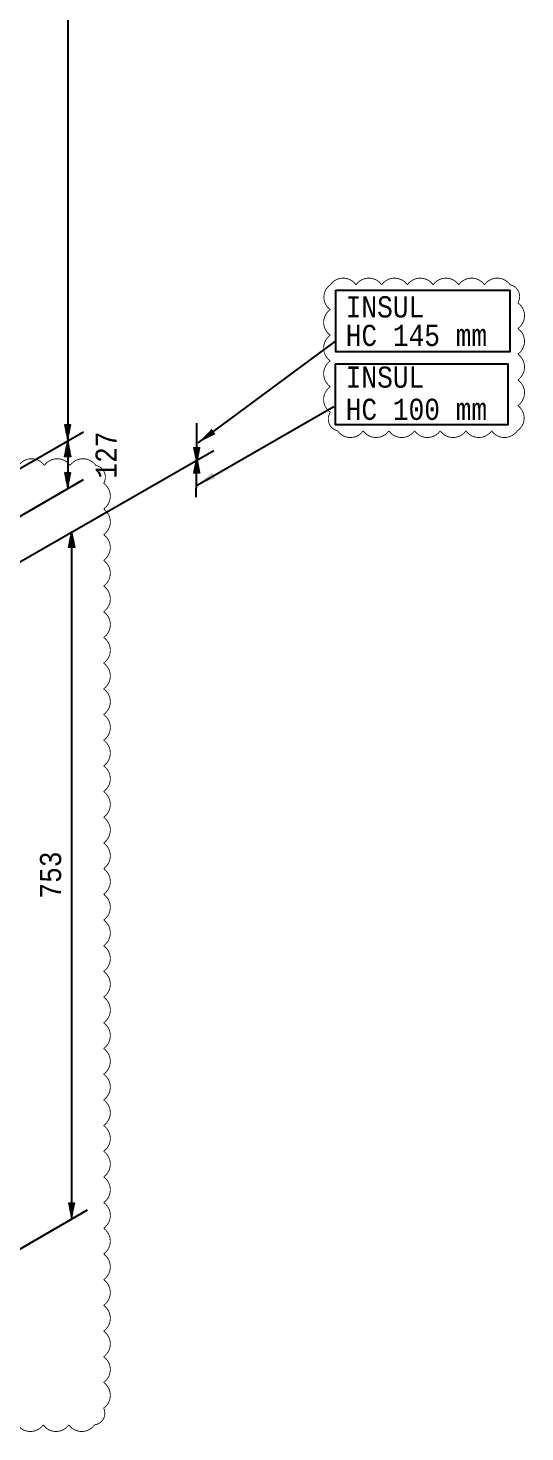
# Model space of a CAD drawing. Header units: inches. Extents: x 1009 to 1850, y 0 to 594.
# Drawn here: x 1458.4 to 1535.7, y 118.1 to 336.7 of the extents above; entities that cross this region are included whole.
import ezdxf

# ---------------------------------------------------------------- set-up
doc = ezdxf.new("R2010")
doc.units = ezdxf.units.IN
doc.header["$MEASUREMENT"] = 0
doc.linetypes.add('Solid', pattern=[1, 1, 0])
for name, color, linetype in [('2', 2, 'Continuous'), ('4', 4, 'Continuous'), ('Border', 7, 'Continuous'), ('DIM-LINES', 7, 'Continuous'), ('DIM-TEXT', 7, 'Continuous'), ('ISO-TEXT', 7, 'Continuous'), ('Rev.4', 6, 'Continuous')]:
    doc.layers.add(name, color=color, linetype=linetype)
doc.layers.add('weldDimension', color=2, linetype='Solid', lineweight=13)
doc.styles.add('MONOTXT', font='MONOTXT.shx', dxfattribs={"width": 0.8})
doc.styles.add('ROMANS', font='romans.shx', dxfattribs={"width": 0.8})
doc.dimstyles.new('1-1', dxfattribs={"dimtxt": 2.5, "dimasz": 3, "dimexe": 1.2, "dimexo": 1.2, "dimtad": 1, "dimdec": 1, "dimzin": 12, "dimdsep": 46, "dimtxsty": 'ROMANS', "dimcen": 2.5, "dimclrd": 4, "dimclre": 4, "dimclrt": 2, "dimadec": 1, "dimazin": 3, "dimtfac": 1, "dimtdec": 1, "dimtmove": 0, "dimatfit": 3, "dimfxl": 1, "dimtfill": 1, "dimarcsym": 0})

msp = doc.modelspace()

# ---------------------------------------------------------------- hatches: boundary and pattern name
at = {"layer": '4'}
for points in [[(1484.243729915214, 271.3396928922498), (1484.643729915214, 269.4196928922497), (1485.043729915214, 271.3396928922498)], [(1484.243729915214, 267.4996928922496), (1484.643729915214, 269.4196928922497), (1485.043729915214, 267.4996928922496)]]:
    msp.add_hatch(color=4, dxfattribs=at).paths.add_polyline_path(points)

# ---------------------------------------------------------------- linework, layer by layer
at = {"layer": '2', "color": 4}
for points in [[(1506.315296287903, 295.9158699481801), (1533.379599564188, 295.9158699481801), (1533.379599564188, 286.3281022678146), (1506.315296287903, 286.3281022678146)], [(1506.243696824338, 284.4630879653274), (1533.093204905051, 284.4630879653274), (1533.093204905051, 274.9468704364396), (1506.243696824338, 274.9468704364396)]]:
    msp.add_lwpolyline(points, close=True, dxfattribs=at)
at = {"layer": '4', "color": 4}
for p, q in [((1484.642729915214, 269.4186928922497), (1484.642729915214, 275.1786928922497)), ((1484.643729915214, 269.4196928922497), (1484.243729915214, 271.3396928922498)), ((1484.243729915214, 271.3396928922498), (1485.043729915214, 271.3396928922498)), ((1485.043729915214, 271.3396928922498), (1484.643729915214, 269.4196928922497)), ((1484.243729915214, 267.4996928922496), (1484.643729915214, 269.4196928922497)), ((1484.562729915214, 263.6586928922497), (1484.642729915214, 269.4186928922497)), ((1484.643729915214, 269.4196928922497), (1485.043729915214, 267.4996928922496)), ((1485.043729915214, 267.4996928922496), (1484.243729915214, 267.4996928922496))]:
    msp.add_line(p, q, dxfattribs=at)
at = {"layer": '4', "color": 4, "const_width": 0.3}
for points in [[(1484.243729915214, 271.3396928922498), (1484.643729915214, 269.4196928922497), (1485.043729915214, 271.3396928922498)], [(1485.043729915214, 267.4996928922496), (1484.643729915214, 269.4196928922497), (1484.243729915214, 267.4996928922496)]]:
    msp.add_lwpolyline(points, close=True, dxfattribs=at)
at = {"layer": 'Border', "color": 2}
for p, q in [((1435.744901456326, 255.8294326484114), (1467.003930345912, 273.87684139242)), ((1442.969569793944, 245.5139309581267), (1487.316226170661, 270.9425644500775)), ((1434.471004988757, 247.6312548041952), (1467.003930345912, 266.4141480166746)), ((1442.966248562493, 138.4676476710649), (1467.616983832386, 152.6997563148602))]:
    msp.add_line(p, q, dxfattribs=at)
at = {"layer": 'Border', "color": 4}
msp.add_line((1465.159080196475, 258.3250375368185), (1465.159079261342, 151.2806844491255), dxfattribs=at)
at = {"layer": 'DIM-LINES', "color": 4}
msp.add_line((1464.542706097644, 543.8960109904349), (1464.542703726361, 264.9931609033805), dxfattribs=at)
at = {"layer": 'Rev.4', "color": 1, "const_width": 0.132}
msp.add_lwpolyline([(1505.44060319379, 296.7442794471129, -0.52056705), (1509.44060319379, 296.7442794471129, -0.52056705), (1513.44060319379, 296.7442794471129, -0.52056705), (1517.44060319379, 296.7442794471129, -0.52056705), (1521.44060319379, 296.7442794471129, -0.52056705), (1525.44060319379, 296.7442794471129, -0.52056705), (1529.44060319379, 296.7442794471129, -0.52056705), (1533.44060319379, 296.7442794471129, -0.52056705), (1534.634419383266, 293.9380956365893, -0.52056705), (1534.634419383266, 289.9380956365893, -0.52056705), (1534.634419383266, 285.9380956365893, -0.52056705), (1534.634419383266, 281.9380956365893, -0.52056705), (1534.634419383266, 277.9380956365893, -0.52056705), (1534.560396822385, 274.0121181974699, -0.52056705), (1530.560396822385, 274.0121181974699, -0.52056705), (1526.560396822385, 274.0121181974699, -0.52056705), (1522.560396822385, 274.0121181974699, -0.52056705), (1518.560396822385, 274.0121181974699, -0.52056705), (1514.560396822385, 274.0121181974699, -0.52056705), (1510.560396822385, 274.0121181974699, -0.52056705), (1506.560396822385, 274.0121181974699, -0.52056705), (1505.44060319379, 276.8923245688742, -0.52056705), (1505.44060319379, 280.8923245688742, -0.52056705), (1505.44060319379, 284.8923245688742, -0.52056705), (1505.44060319379, 288.8923245688742, -0.52056705), (1505.44060319379, 292.8923245688742, -0.52056705)], format="xyb", close=True, dxfattribs=at)
msp.add_lwpolyline([(1456.924427087443, 268.62174014012, -0.52056705), (1460.924427087443, 268.62174014012, -0.52056705), (1464.924427087443, 268.62174014012, -0.52056705), (1468.924427087443, 268.62174014012, -0.52056705), (1470.141640798783, 265.8389538514598, -0.52056705), (1470.141640798783, 261.8389538514598, -0.52056705), (1470.141640798783, 257.8389538514598, -0.52056705), (1470.141640798783, 253.8389538514598, -0.52056705), (1470.141640798783, 249.8389538514598, -0.52056705), (1470.141640798783, 245.8389538514598, -0.52056705), (1470.141640798783, 241.8389538514598, -0.52056705), (1470.141640798783, 237.8389538514598, -0.52056705), (1470.141640798783, 233.8389538514598, -0.52056705), (1470.141640798783, 229.8389538514598, -0.52056705), (1470.141640798783, 225.8389538514598, -0.52056705), (1470.141640798783, 221.8389538514598, -0.52056705), (1470.141640798783, 217.8389538514598, -0.52056705), (1470.141640798783, 213.8389538514598, -0.52056705), (1470.141640798783, 209.8389538514598, -0.52056705), (1470.141640798783, 205.8389538514598, -0.52056705), (1470.141640798783, 201.8389538514598, -0.52056705), (1470.141640798783, 197.8389538514598, -0.52056705), (1470.141640798783, 193.8389538514598, -0.52056705), (1470.141640798783, 189.8389538514598, -0.52056705), (1470.141640798783, 185.8389538514598, -0.52056705), (1470.141640798783, 181.8389538514598, -0.52056705), (1470.141640798783, 177.8389538514598, -0.52056705), (1470.141640798783, 173.8389538514598, -0.52056705), (1470.141640798783, 169.8389538514598, -0.52056705), (1470.141640798783, 165.8389538514598, -0.52056705), (1470.141640798783, 161.8389538514598, -0.52056705), (1470.141640798783, 157.8389538514598, -0.52056705), (1470.141640798783, 153.8389538514598, -0.52056705), (1470.141640798783, 149.8389538514598, -0.52056705), (1470.141640798783, 145.8389538514598, -0.52056705), (1470.141640798783, 141.8389538514598, -0.52056705), (1470.141640798783, 137.8389538514598, -0.52056705), (1470.141640798783, 133.8389538514598, -0.52056705), (1470.141640798783, 129.8389538514598, -0.52056705), (1470.141640798783, 125.8389538514598, -0.52056705), (1470.141640798783, 121.8389538514598, -0.52056705), (1468.734905444685, 119.2456892055579, -0.52056705), (1464.734905444685, 119.2456892055579, -0.52056705), (1460.734905444685, 119.2456892055579, -0.52056705), (1456.734905444685, 119.2456892055579, -0.52056705)], format="xyb", dxfattribs=at)
at = {"layer": 'weldDimension', "color": 4, "flags": 128}
for points in [[(1464.542703726361, 272.4558542791258), (1465.041119227861, 274.947931784926), (1464.044288225461, 274.9479317850262), (1464.542703726361, 272.4558542791258), (1464.542703726461, 272.9542697802261), (1464.941436127561, 274.947931784926)], [(1464.143971325761, 274.947931785026), (1464.542703726461, 272.9542697802261), (1464.542703726461, 273.4526852814259), (1464.841753027361, 274.9479317849262), (1464.243654425961, 274.9479317849262), (1464.542703726461, 273.4526852814259), (1464.542703726561, 273.9511007826259), (1464.742069927161, 274.9479317849262)], [(1464.343337526161, 274.947931784926), (1464.542703726561, 273.9511007826259), (1464.542703726561, 274.4495162837259), (1464.642386826861, 274.947931784926)], [(1464.443020626461, 274.9479317849262), (1464.542703726561, 274.4495162837259)], [(1464.542706097644, 272.4558529101467), (1465.041121598844, 269.9637754042467), (1464.044290596544, 269.9637754042467), (1464.542706097644, 272.4558529101467)], [(1464.143973696744, 269.9637754042467), (1464.542706097644, 271.9574374089469)], [(1464.243656796944, 269.963775404247), (1464.542706097644, 271.4590219077468)], [(1464.542706097644, 272.4558529101467), (1464.542706097644, 270.4621909054468), (1464.642389197944, 269.9637754042467)], [(1464.542706097644, 271.9574374089469), (1464.941438498644, 269.9637754042467)], [(1464.542706097644, 271.4590219077468), (1464.841755398345, 269.963775404247)], [(1464.343339897244, 269.9637754042467), (1464.542706097644, 270.9606064066468)], [(1464.443022997444, 269.9637754042467), (1464.542706097644, 270.4621909054468)], [(1464.542706097644, 270.9606064066468), (1464.742072298144, 269.963775404247)], [(1464.542703726361, 264.9931609033805), (1465.041119227861, 267.4852384091806), (1464.044288225461, 267.4852384092809), (1464.542703726361, 264.9931609033805), (1464.542703726461, 265.4915764044807), (1464.941436127561, 267.4852384091806)], [(1464.143971325761, 267.4852384092807), (1464.542703726461, 265.4915764044807), (1464.542703726461, 265.9899919056805), (1464.841753027361, 267.4852384091809), (1464.243654425961, 267.4852384091809), (1464.542703726461, 265.9899919056805), (1464.542703726561, 266.4884074068806), (1464.742069927161, 267.4852384091809)], [(1464.343337526161, 267.4852384091806), (1464.542703726561, 266.4884074068806), (1464.542703726561, 266.9868229079806), (1464.642386826861, 267.4852384091806)], [(1464.443020626461, 267.4852384091809), (1464.542703726561, 266.9868229079806)], [(1465.15908305868, 258.3250364511891), (1465.657498559881, 255.8329589452891), (1464.660667557581, 255.8329589452891), (1465.15908305868, 258.3250364511891)], [(1465.15908305868, 258.3250364511891), (1465.159083058681, 256.3313744464892), (1465.258766158981, 255.8329589452891)], [(1464.760350657781, 255.8329589452891), (1465.15908305868, 257.8266209499893)], [(1464.860033757981, 255.8329589452894), (1465.159083058681, 257.3282054487892)], [(1464.959716858281, 255.8329589452891), (1465.15908305868, 256.8297899476892)], [(1465.059399958481, 255.8329589452891), (1465.159083058681, 256.3313744464892)], [(1465.15908305868, 257.8266209499893), (1465.557815459681, 255.8329589452891)], [(1465.159083058681, 257.3282054487892), (1465.458132359381, 255.8329589452894)], [(1465.15908305868, 256.8297899476892), (1465.358449259181, 255.8329589452894)], [(1465.155759584119, 151.2787678325869), (1465.654175085619, 153.770845338387), (1464.657344083219, 153.7708453384873), (1465.155759584119, 151.2787678325869), (1465.155759584219, 151.7771833336871), (1465.554491985319, 153.770845338387)], [(1464.757027183519, 153.770845338487), (1465.155759584219, 151.7771833336871), (1465.155759584219, 152.2755988348869), (1465.454808885118, 153.7708453383872), (1464.856710283719, 153.7708453383872), (1465.155759584219, 152.2755988348869), (1465.155759584319, 152.774014336087), (1465.355125784919, 153.7708453383872)], [(1464.956393383919, 153.770845338387), (1465.155759584319, 152.774014336087), (1465.155759584319, 153.272429837187), (1465.255442684619, 153.770845338387)], [(1465.056076484219, 153.7708453383872), (1465.155759584319, 153.272429837187)]]:
    msp.add_lwpolyline(points, dxfattribs=at)

# ---------------------------------------------------------------- texts
at = {"layer": 'DIM-TEXT', "color": 2, "style": 'MONOTXT', "width": 0.8566}
for s, p in [('127', (1472.187264257092, 266.5695556132156)), ('753', (1463.527545729799, 201.1764906919389))]:
    msp.add_text(s, height=3.3, rotation=90, dxfattribs=at).set_placement(p)
at = {"layer": 'ISO-TEXT', "color": 2, "style": 'MONOTXT', "width": 0.8566}
for s, p in [('INSUL', (1507.83483826126, 291.6604351300472)), ('HC 145 mm', (1507.83483826126, 287.2164809795504)), ('INSUL', (1507.83483826126, 280.7268649834749)), ('HC 100 mm', (1507.83483826126, 275.7105068339595))]:
    msp.add_text(s, height=3.3, dxfattribs=at).set_placement(p)

# ---------------------------------------------------------------- leaders
at = {"layer": '4', "color": 4}
for points in [[(1484.851125821541, 272.1250013336971), (1506.207705059821, 287.9397335125702)], [(1484.697478971341, 265.573915607757), (1506.00284576374, 277.8060218726539)]]:
    msp.add_leader(points, dimstyle='1-1', override={"dimgap": 0.625, "dimtad": 0}, dxfattribs=at)

doc.saveas('drawing.dxf')
